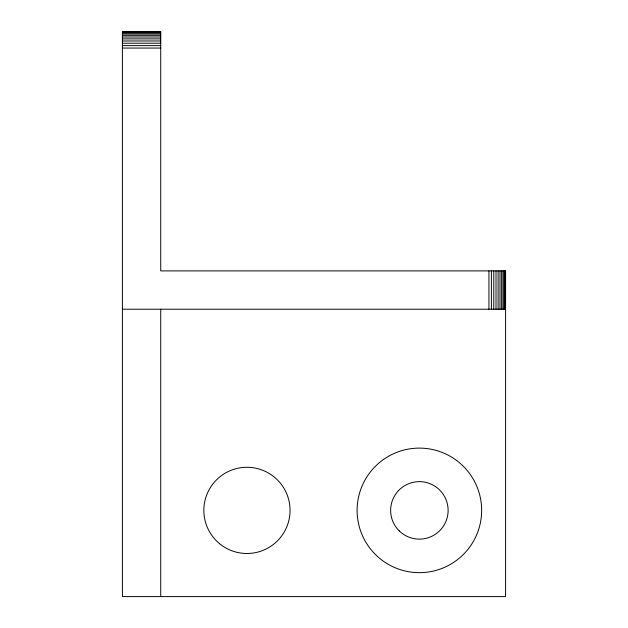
<?xml version="1.0" encoding="UTF-8"?>
<svg xmlns="http://www.w3.org/2000/svg" width="628" height="628" viewBox="0 0 628 628"><rect width="100%" height="100%" fill="white"/><g stroke="black" fill="none" stroke-linecap="round" stroke-linejoin="round"><path stroke-width="0.94" d="M122.405 31.565L160.729 31.565L160.729 270.888L505.595 270.888L505.595 596.6L122.405 596.6L122.405 31.4M122.405 32.052L160.729 32.052M122.405 32.86L160.729 32.86M122.405 33.967L160.729 33.967M122.405 35.356L160.729 35.356M122.405 37.013L160.729 37.013M122.405 38.897L160.729 38.897M122.405 40.977L160.729 40.977M122.405 43.23L160.729 43.23M122.405 45.601L160.729 45.601M122.405 48.058L160.729 48.058M122.405 309.212L505.595 309.212M505.43 270.888L505.43 309.212M504.943 270.888L504.943 309.212M504.135 270.888L504.135 309.212M503.028 270.888L503.028 309.212M501.631 270.888L501.631 309.212M499.982 270.888L499.982 309.212M498.098 270.888L498.098 309.212M496.01 270.888L496.01 309.212M493.765 270.888L493.765 309.212M491.394 270.888L491.394 309.212M488.937 270.888L488.937 309.212M160.729 309.212L160.729 596.6M219.604 543.715A43.112 43.112 0 0 0 289.477 517.394A43.112 43.112 0 0 0 231.748 470.042A43.112 43.112 0 0 0 219.604 543.715M399.243 530.895A28.739 28.739 0 0 0 447.207 517.566A28.739 28.739 0 0 0 411.685 482.697A28.739 28.739 0 0 0 399.243 530.895M377.357 556.337A62.266 62.266 0 0 0 480.185 523.799A62.266 62.266 0 0 0 400.593 451.014A62.266 62.266 0 0 0 377.357 556.337"/></g></svg>
